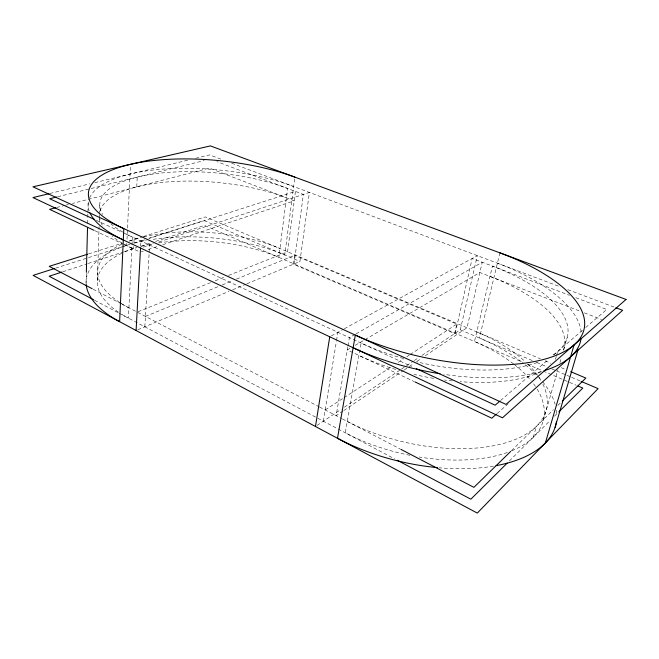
<?xml version="1.0" encoding="UTF-8"?>
<svg xmlns="http://www.w3.org/2000/svg" width="659" height="659" viewBox="0 0 659 659"><rect width="100%" height="100%" fill="white"/><g stroke="black" fill="none" stroke-linecap="round" stroke-linejoin="round"><path stroke-width="0.49" stroke-dasharray="3.29 2.47" d="M86.09 282.53L86.354 272.348M87.631 223.459L87.762 218.36M87.787 217.346L87.894 213.269M87.927 212.247L88.182 202.206M97.359 280.783L98.974 230.559M99.007 229.53L99.105 226.457M99.237 222.355L99.336 219.282M99.369 218.253L99.468 215.18M99.501 214.159L99.83 203.903M126.709 245.329L126.808 243.295M126.998 239.233L127.475 229.06M127.517 228.039L130.441 165.31M133.637 248.6L133.736 246.565M133.942 242.504L134.098 239.456M136.743 186.859L137.229 177.114M140.68 246.112L140.952 241.037L144.865 239.777M144.823 326.823L149.132 253.229M149.189 252.208L149.609 245.049M294.589 178.984L284.787 254.984A122.483 53.453 5.1 0 0 152.056 239.489M294.054 263.921L303.395 194.43L216.902 161.636M246.903 283.798L299.936 261.442L309.409 192.453L158.111 242.248M323.371 421.216L336.395 341.378M336.551 340.382L337.869 332.301M347.853 346.766L336.148 415.664L342.952 411.092M348.026 345.753L349.402 337.647L354.748 334.607M455.229 333.223L472.182 258.427L569.417 295.29M421.958 355.423L460.295 329.838L477.297 255.61L344.13 328.857M499.893 252.842L479.423 338.001A141.899 71.131 12.9 0 1 522.2 362.31M533.271 437.246L536.36 426.389M555.455 359.41L556.295 356.461M556.575 355.481L557.695 351.544M543.222 420.706L557.942 369.608M559.919 362.73L561.336 357.812M563.602 349.954L567.275 337.177M509.382 460.954L550.092 420.549M554.45 416.216L557.357 413.333M511.475 450.682L553.453 409.709M557.868 405.392L560.817 402.517M497.174 413.473L508.723 403.341M500.601 400.499L548.222 359.666M553.692 354.979L582.572 330.208M585.694 327.531L606.774 309.45L575.159 297.464M343.8 410.524L403.283 370.564M404.132 369.996L408.382 367.145M409.231 366.569L413.481 363.719M416.883 361.437L421.126 358.578M425.376 355.728L467.017 327.754L482.24 262.241L355.638 334.105M317.045 425.434L341.024 409.437M344.435 407.163L400.656 369.641M401.512 369.073L405.771 366.231M406.619 365.663L413.44 361.107M414.289 360.539L418.547 357.697M325.208 409.964L343.232 398.201M344.089 397.641L390.441 367.384M398.168 362.343L403.316 358.982M406.751 356.741L409.321 355.053M410.178 354.493L457.387 323.676M349.962 348.413L347.309 349.962L413.984 381.454M355.259 345.308L364.097 340.151M364.979 339.632L479.859 272.505L580.488 311.353M331.362 335.884L343.281 329.327M137.846 329.764L228.912 291.377M232.693 289.787L245.955 284.194M145.433 316.419L218.45 286.5M222.24 284.943L232.668 280.668M236.466 279.111L295.257 255.025M138.077 311.707L210.443 282.695M215.205 280.783L224.727 276.969M228.533 275.437L287.571 251.771L295.43 191.407L148.769 238.525M141.323 251.87L143.267 251.219M148.135 249.596L157.88 246.342M162.748 244.72L294.202 200.838L209.43 168.111L72.441 203.442M143.258 247.133L153.498 243.764M62.844 271.763L87.268 263.773M88.24 263.452L123.414 251.944M124.386 251.631L136.116 247.792M141.001 246.194L150.771 242.998M155.656 241.4L204.504 225.411L523.221 362.458M55.57 268.172L128.81 244.662M133.686 243.097L144.428 239.645M149.313 238.08L204.002 220.526L299.936 261.442M88.479 253.913L121.833 243.344M129.683 240.856L142.443 236.812M143.423 236.499L205.237 216.902L540.405 358.834M56.559 207.544L64.5 205.493M65.488 205.237L68.47 204.471M57.654 196.769L204.216 160.574M49.936 193.474L89.855 183.836M94.847 182.625L189.652 159.725M195.641 158.284L209.611 154.906L223.088 159.972M231.68 163.21L559.112 286.393M567.77 289.647L614.946 307.399M584.319 312.836L601.568 319.491M545.141 360.835L550.825 363.241M561.237 367.656L565.027 369.254M460.295 329.838L532.974 360.844M536.747 362.45L546.187 366.478M551.847 368.892L555.619 370.498M556.567 370.902L566.007 374.93M566.946 375.333L570.727 376.94M571.666 377.343L581.106 381.372M527.002 364.089L542.135 370.597M543.082 371.001L576.188 385.235M96.247 220.32L122.327 232.405M123.258 232.833L411.595 366.47M94.978 230.765L123.686 244.324M124.609 244.761L139.502 251.796M93.067 289.169L121.38 303.898M122.294 304.376L319.055 406.768M319.566 407.031L341.799 418.605M342.4 418.91L399.931 448.853M94.599 300.265L118.233 312.761M119.139 313.239L394.51 458.829M122.088 314.541A111.626 48.651 5.1 0 0 128.406 318.14L132.41 237.075A116.075 41.954 5.8 0 1 123.497 232.528M118.48 312.209A111.626 48.651 5.1 0 1 122.31 253.031M124.988 251.837A111.626 48.651 5.1 0 1 136.71 247.644M141.479 246.309A111.626 48.651 5.1 0 1 153.267 243.756M158.564 242.891A111.626 48.651 5.1 0 1 278.848 257.381L287.546 188.416A116.075 41.954 5.8 0 0 154.124 173.91A116.075 41.954 5.8 0 0 102.598 214.356M122.747 232.1A116.075 41.954 5.8 0 1 110.951 223.928M86.205 284.704A122.483 53.453 5.1 0 1 121.841 247.01M123.439 246.433A122.483 53.453 5.1 0 1 130.087 244.3M134.428 243.097A122.483 53.453 5.1 0 1 146.314 240.461M89.146 210.847A127.385 46.097 5.8 0 1 88.463 201.432M89.616 197.873A127.385 46.097 5.8 0 1 293.617 186.513M537.126 389.049A129.263 64.689 12.8 0 1 511.178 451.028M507.389 452.453A129.263 64.689 12.8 0 1 419.281 457M409.849 455.295A129.263 64.689 12.8 0 1 345.258 432.79L361.107 343.067A135.252 56.493 11.9 0 0 403.983 358.636M513.567 363.949A129.263 64.689 12.8 0 0 474.472 341.494L492.43 266.096A135.252 56.493 11.9 0 1 552.926 355.11M514.317 364.534A129.263 64.689 12.8 0 1 531.047 380.564M533.584 383.802A129.263 64.689 12.8 0 1 535.438 386.421M537.151 362.598A135.252 56.493 11.9 0 1 416.628 361.865M541.5 371.478A148.497 62.135 11.9 0 1 443.804 374.337M497.405 263.18A148.497 62.135 11.9 0 1 581.189 332.507M493.459 466.119A141.899 71.131 12.9 0 1 439.248 467.783M525.462 364.872A141.899 71.131 12.9 0 1 537.184 375.548M537.843 376.231A141.899 71.131 12.9 0 1 541.574 380.416M542.736 381.825A141.899 71.131 12.9 0 1 555.133 404.305M556.435 410.178A141.899 71.131 12.9 0 1 556.863 415.03M128.917 307.819A112.195 47.835 5.2 0 1 120.35 302.885M119.633 302.423A112.195 47.835 5.2 0 1 122.722 243.772M129.164 241.145A112.195 47.835 5.2 0 1 140.351 237.644M143.604 236.828A112.195 47.835 5.2 0 1 279.968 248.55M542.884 384.139A130.021 63.709 12.7 0 1 493.459 445.756A130.021 63.709 12.7 0 1 347.26 421.439M476.762 331.881A130.021 63.709 12.7 0 1 524.745 361.198M527.983 364.254A130.021 63.709 12.7 0 1 541.014 380.638M131.858 248.188A115.473 42.909 5.7 0 1 123.002 243.566M122.261 243.138A115.473 42.909 5.7 0 1 111.964 236.046M102.244 225.09A115.473 42.909 5.7 0 1 99.641 217.898M100.077 211.028A115.473 42.909 5.7 0 1 170.113 181.719A115.473 42.909 5.7 0 1 286.36 197.807M489.975 276.409A134.428 57.679 12 0 1 563.519 350.16M540.751 371.874A134.428 57.679 12 0 1 460.13 381.652M452.362 380.935A134.428 57.679 12 0 1 444.52 380.004M433.671 378.365A134.428 57.679 12 0 1 414.009 374.386M395.771 369.485A134.428 57.679 12 0 1 358.924 355.448M294.573 255.305L293.379 264.21L454.644 333.611L456.802 324.063L294.573 255.305"/><path stroke-width="0.99" d="M86.354 272.348L87.523 227.528M136.1 330.497L140.54 248.031M315.463 426.488L329.739 336.774M545.364 442.955L574.088 344.879M555.076 427.337L578.198 349.179M507.199 463.112L470.856 499.192L397.237 460.27M558.816 411.891L582.803 388.077L578.075 386.05M510.733 451.407L473.912 487.347L400.845 449.331M562.284 401.084L585.851 378.077L570.702 371.66M496.4 414.149L491.779 418.201L414.915 381.891M499.827 401.174L495.14 405.186L416.233 368.62M61.864 272.085L49.161 276.245L93.693 299.787M54.59 268.485L33.107 275.38L477.281 513.089L598.1 388.621L581.106 381.372M87.49 254.226L49.227 266.351L92.153 288.691M55.562 207.799L49.606 209.331L94.056 230.329M56.658 197.016L49.68 198.738L94.385 219.455M48.939 193.721L32.966 197.576L502.479 417.798L622.648 310.298L615.91 307.761M123.291 239.942A127.385 46.097 5.8 0 1 89.912 212.799M86.205 284.704A122.483 53.453 5.1 0 0 119.633 321.683L123.793 228.599A128.06 45.026 5.8 0 1 121.52 166.702A128.06 45.026 5.8 0 1 294.837 177.098M581.073 338.397A148.497 62.135 11.9 0 1 544.095 370.704M440.014 373.752A148.497 62.135 11.9 0 1 353.125 347.746M556.435 421.735A141.899 71.131 12.9 0 1 496.029 465.666M437.469 467.626A141.899 71.131 12.9 0 1 337.49 438.276L355.316 335.085A149.42 60.793 11.8 0 0 565.537 350.868A149.42 60.793 11.8 0 0 499.893 252.842M626.05 299.441L506.021 404.395L32.95 186.818L210.378 145.911L626.05 299.441"/></g></svg>
